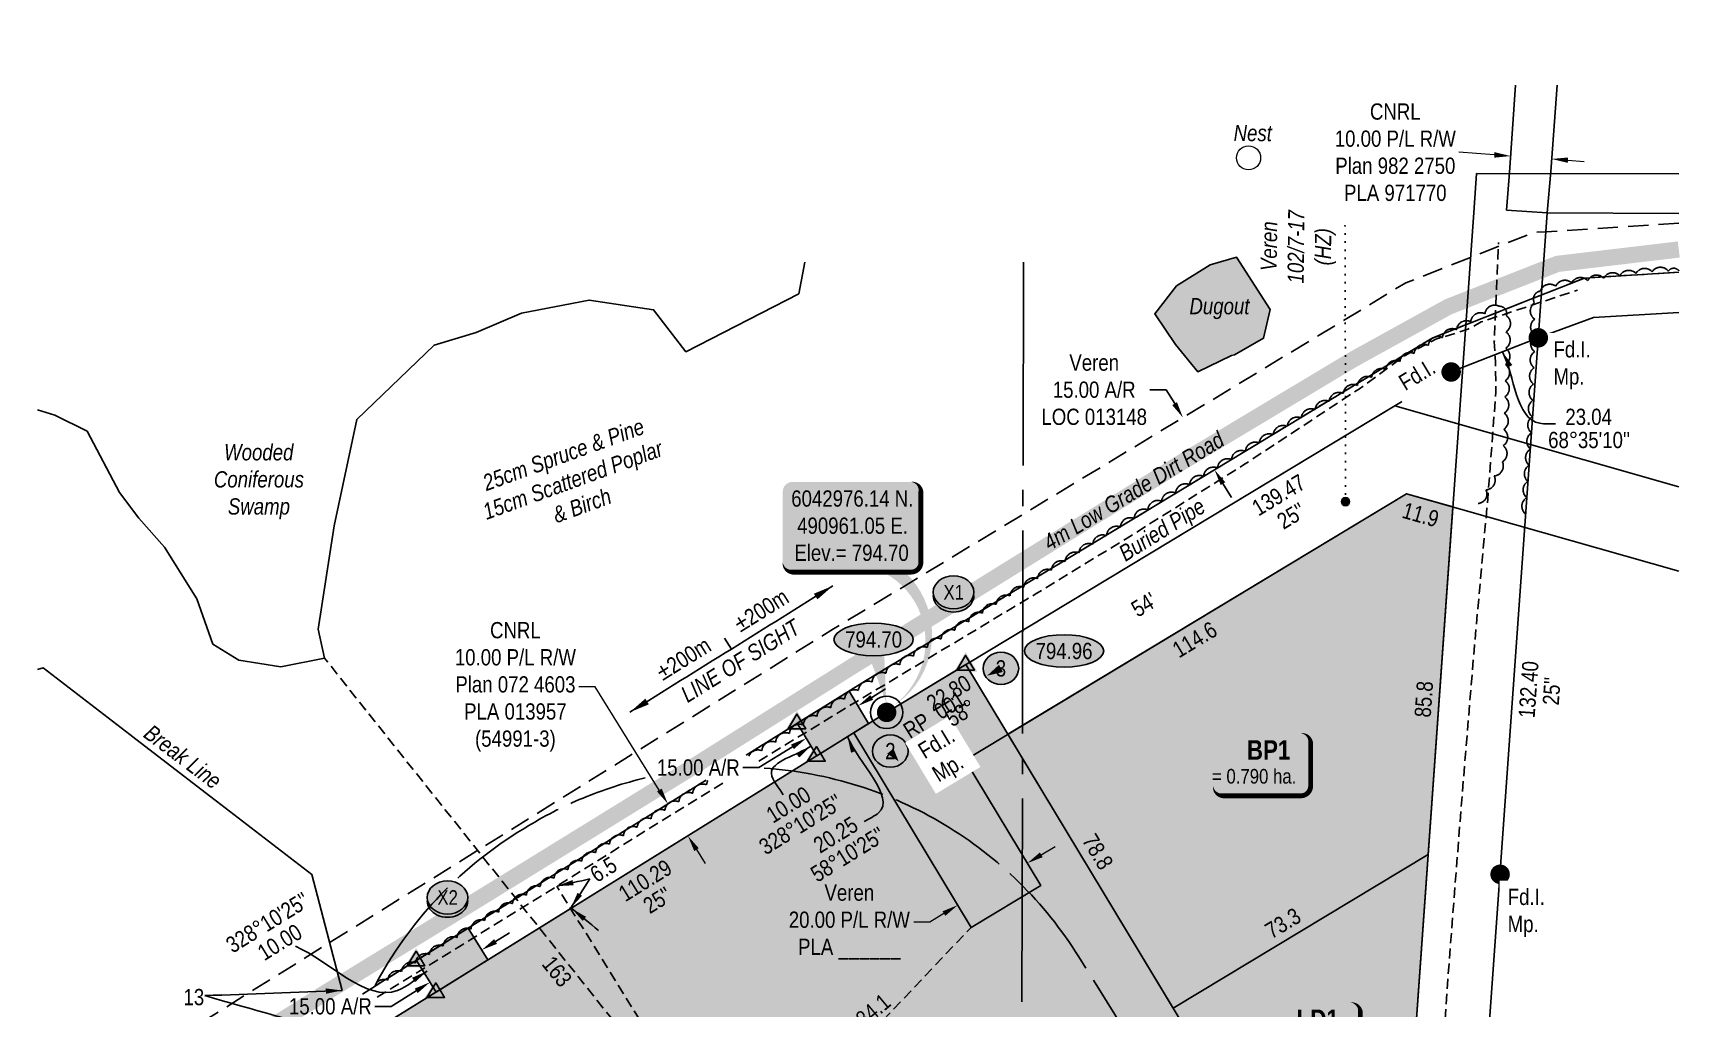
# Model space of a CAD drawing. Extents: x 488725 to 500076, y 6037625 to 6043497.
# Drawn here: x 488725 to 489742, y 6042728 to 6043328 of the extents above; entities that cross this region are included whole.
import ezdxf
from ezdxf.enums import TextEntityAlignment as Align

# ---------------------------------------------------------------- set-up
doc = ezdxf.new("R2010")
doc.units = 0
doc.header["$LTSCALE"] = 5
doc.header["$PDMODE"] = 34
doc.header["$PDSIZE"] = 0.03
for name, pattern in [('0', [1, 1, 0]), ('foc-ACCESSROAD', [3.75, 2.5, -1.25]), ('foc-BUFFER', [16.75, 15, -1.75]), ('foc-DOT', [1, 0.2, -0.8]), ('foc-QUARTERLINE', [33, 25, -3, 2, -3]), ('foc-TIELINE', [1.875, 1.25, -0.625]), ('UG_PIPE', [1.875, 1.25, -0.625])]:
    doc.linetypes.add(name, pattern=pattern)
doc.layers.get('Defpoints').update_dxf_attribs({"color": 9})
for name, color, linetype in [('35', 37, 'Continuous'), ('ABADATA-DRILL-T', 8, 'Continuous'), ('AS-DRILL', 8, 'foc-DOT'), ('AS-PIPE-UG', 44, 'UG_PIPE'), ('AS-PIPE-UG-T', 44, 'Continuous'), ('AS-ROADS', 254, 'Continuous'), ('AUX-BUFFER', 7, 'foc-BUFFER'), ('C-AR', 13, 'foc-ACCESSROAD'), ('C-RW', 13, 'Continuous'), ('DETAIL-T', 7, 'Continuous'), ('F-RW', 190, 'Continuous'), ('L-BD', 7, 'Continuous'), ('L-MON', 1, 'Continuous'), ('L-QSEC', 8, 'foc-QUARTERLINE'), ('P-CROSSINGS', 250, 'Continuous'), ('P-ELEVATION', 7, 'Continuous'), ('P-PROPOSED', 10, 'Continuous'), ('P-PROPOSED-H', 21, 'Continuous'), ('P-TEMP-BLOCKS', 250, 'Continuous'), ('P-TEMP-H', 41, 'Continuous'), ('P-TEMP_WORKSPACE', 46, 'Continuous'), ('P-TXT', 4, 'Continuous'), ('T-BUSH', 110, '0'), ('T-BUSH-T', 110, 'Continuous'), ('T-SLOPE', 48, 'Continuous'), ('T-TIE', 201, 'foc-TIELINE'), ('T-WATER', 160, 'Continuous'), ('T-WATER-H', 133, 'Continuous'), ('T-WATER-T', 170, 'Continuous'), ('WETLAND', 143, 'Continuous'), ('WETLAND-T', 146, 'Continuous')]:
    doc.layers.add(name, color=color, linetype=linetype)
for name, color, linetype, lineweight in [('AS-GENERAL', 48, 'Continuous', 18), ('C-RW-T', 13, 'Continuous', 9), ('F-RW-T', 190, 'Continuous', 9), ('T-TEXT', 48, 'Continuous', 18), ('T-TIE-T', 201, 'Continuous', 18)]:
    doc.layers.add(name, color=color, linetype=linetype, lineweight=lineweight)
doc.styles.add('80', font='ARIALN.TTF', dxfattribs={"height": 10})
doc.styles.add('80CG', font='ARIALN.TTF', dxfattribs={"height": 10})
doc.styles.add('80L', font='ARIALN.TTF', dxfattribs={"height": 10})
doc.styles.add('80LS', font='ARIALNI.TTF', dxfattribs={"height": 10})
doc.styles.add('BOLD', font='ARIALNB.TTF')
doc.styles.add('Crossing', font='ARIALN.TTF', dxfattribs={"height": 10})
doc.dimstyles.new('COMPASS', dxfattribs={"dimscale": 5, "dimtxt": 10, "dimasz": 2.5, "dimexe": 0.2, "dimexo": 0.0625, "dimgap": 0.5, "dimtad": 0, "dimtih": 1, "dimtoh": 1, "dimzin": 0, "dimdsep": 46, "dimtxsty": '80', "dimcen": 0.1, "dimse1": 1, "dimse2": 1, "dimclrd": 256, "dimclrt": 256, "dimaunit": 1, "dimadec": 4, "dimazin": 0, "dimtfac": 0.06, "dimtofl": 0, "dimtmove": 0, "dimatfit": 1, "dimfxl": 0.2, "dimtolj": 1, "dimtzin": 0, "dimlwd": -1, "dimarcsym": 0})
doc.dimstyles.new('Compass 5 000', dxfattribs={"dimscale": 5, "dimtxt": 9, "dimasz": 2, "dimexe": 0.2, "dimexo": 0.0625, "dimgap": 0.5, "dimtad": 0, "dimtih": 1, "dimtoh": 1, "dimzin": 0, "dimdsep": 46, "dimtxsty": '80CG', "dimcen": 0.1, "dimse1": 1, "dimse2": 1, "dimclrd": 256, "dimclrt": 256, "dimaunit": 1, "dimadec": 4, "dimazin": 0, "dimtfac": 0.06, "dimtofl": 0, "dimtmove": 0, "dimatfit": 1, "dimfxl": 0.2, "dimtolj": 1, "dimtzin": 0, "dimlwd": -1, "dimarcsym": 0})

# ---------------------------------------------------------------- blocks, each defined once
blk = doc.blocks.new('fdia')
at = {"color": 255, "const_width": 1}
blk.add_lwpolyline([(-0.5, 0, 1), (0.5, 0, 1)], format="xyb", close=True, dxfattribs=at)
blk = doc.blocks.new('Fdiaa')
blk.add_blockref('fdia', (0, 0))
blk = doc.blocks.new('fdib')
at = {"color": 1, "const_width": 1.6}
blk.add_lwpolyline([(-0.4, 0, 1), (0.4, 0, 1)], format="xyb", close=True, dxfattribs=at)
at = {"color": 1}
blk.add_circle((0, 0), 0.8, dxfattribs=at)
blk = doc.blocks.new('Fdibb')
blk.add_blockref('fdib', (0, 0))
blk = doc.blocks.new('fdicc')
for name in ['Fdibb', 'Fdiaa']:
    blk.add_blockref(name, (0, 0))
blk = doc.blocks.new('FDI')
blk.add_blockref('fdicc', (0, 0))
blk = doc.blocks.new('TRIA')
blk.add_hatch(color=255).paths.add_polyline_path([(-0.04, 1.52), (-1.47, -0.87), (1.39, -0.87)])
blk = doc.blocks.new('TRIAA')
blk.add_blockref('TRIA', (0, 0))
blk = doc.blocks.new('TRIB')
at = {"color": 1}
blk.add_lwpolyline([(-1.12, -0.67), (-0.04, 1.13), (1.04, -0.67)], close=True, dxfattribs=at)
blk = doc.blocks.new('TRIBB')
blk.add_blockref('TRIB', (0, 0))
blk = doc.blocks.new('TRICC')
for name in ['TRIAA', 'TRIBB']:
    blk.add_blockref(name, (0, 0))
blk = doc.blocks.new('plspike')
blk.add_blockref('TRICC', (0, 0))
blk = doc.blocks.new('*U489')
at = {"layer": 'P-ELEVATION'}
h = blk.add_hatch(color=111, dxfattribs=at)
h.dxf.hatch_style = 1
edge = h.paths.add_edge_path()
edge.add_ellipse((0, 0), major_axis=(-24.4, 0), ratio=0.410256, start_angle=0, end_angle=360)
at = {"layer": 'P-ELEVATION', "color": 7, "flags": 128}
blk.add_lwpolyline([(0, 0, 12.5, 0, 0), (7.8, -38.9, 0, 0, 0)], format="xyseb", dxfattribs=at)
at = {"layer": 'P-ELEVATION', "color": 7}
blk.add_ellipse((0, 0), major_axis=(-24.4, 0), ratio=0.410256, dxfattribs=at)
at = {"layer": 'P-ELEVATION', "style": '80'}
blk.add_attdef('ELEVATION', text='', height=10, dxfattribs=at).set_placement((0, 0), align=Align.MIDDLE_CENTER)
blk = doc.blocks.new('*U492')
at = {"true_color": 0xff8aff}
h = blk.add_hatch(color=211, dxfattribs=at)
edge = h.paths.add_edge_path()
edge.add_line((-24, -20), (24, -20))
edge.add_arc((24, -14), 6, 270, 360)
edge.add_line((30, -14), (30, 12.5))
edge.add_arc((24, 12.5), 6, 0, 90)
edge.add_line((24, 18.5), (-24, 18.5))
edge.add_arc((-24, 12.5), 6, 90, 180)
edge.add_line((-30, 12.5), (-30, -14))
edge.add_arc((-24, -14), 6, 180, 270)
at = {"color": 250, "flags": 128}
blk.add_lwpolyline([(-24, -20, 3, 3, 0), (24, -20, 3, 3, 0.414214), (30, -14, 3, 3, 0), (30, 12.5, 3, 0, 0.414214), (24, 18.5, 0, 0, 0), (-24, 18.5, 0, 0, 0.414214), (-30, 12.5, 0, 0, 0), (-30, -14, 0, 3, 0.414214)], format="xyseb", close=True, dxfattribs=at)
at = {"flags": 128}
blk.add_lwpolyline([(-27.6, -12.7, 0, 7.5, 0), (0, 0, 0, 0, 0)], format="xyseb", dxfattribs=at)
at = {"color": 250}
for tag, p, height, style in [('TEMP_AREA_W1_001', (-9.2, 2.2), 12, 'BOLD'), ('ENTER_TEXT_001', (-30.7, -12.5), 9, '80')]:
    blk.add_attdef(tag, p, '', height=height, dxfattribs=dict(at, style=style))
blk = doc.blocks.new('*D493')
at = {"layer": 'C-AR', "transparency": 16777216}
for p, q in [((489421.5, 6043108.9), (489411.5, 6043108.9)), ((489426.7, 6043100.4), (489421.5, 6043108.9)), ((489456.4, 6043051.2), (489461.6, 6043042.6))]:
    blk.add_line(p, q, dxfattribs=at)
for points in [[(489428.1, 6043101.3), (489425.2, 6043099.5), (489431.8, 6043091.8)], [(489457.8, 6043052.1), (489455, 6043050.3), (489451.2, 6043059.7)]]:
    blk.add_solid(points, dxfattribs=at)
at = {"layer": 'Defpoints', "color": 0, "transparency": 16777216}
for p in [(489431.8, 6043091.8), (489301.6, 6043013.1), (489321.1, 6042981)]:
    blk.add_point(p, dxfattribs=at)
at = {"layer": 'C-AR', "transparency": 16777216, "insert": (489377.2, 6043108.9), "char_height": 10, "attachment_point": 5, "style": '80CG'}
blk.add_mtext('\\A1;Veren\\P15.00 A/R\\PLOC 013148', dxfattribs=at)
blk = doc.blocks.new('*D494')
at = {"layer": 'Defpoints', "color": 0, "transparency": 16777216}
for p in [(489137.9, 6042868.5), (489115, 6042854.2), (489150.2, 6042848.8)]:
    blk.add_point(p, dxfattribs=at)
at = {"layer": 'F-RW-T', "transparency": 16777216}
for p, q in [((489070.2, 6042926.2), (489060.2, 6042926.2)), ((489109.7, 6042862.7), (489070.2, 6042926.2)), ((489132.6, 6042826.1), (489137.9, 6042817.6))]:
    blk.add_line(p, q, dxfattribs=at)
for points in [[(489111.2, 6042863.6), (489108.3, 6042861.8), (489115, 6042854.2)], [(489134, 6042826.9), (489131.2, 6042825.2), (489127.3, 6042834.5)]]:
    blk.add_solid(points, dxfattribs=at)
at = {"layer": 'F-RW-T', "transparency": 16777216, "insert": (489021.2, 6042926.2), "char_height": 10, "attachment_point": 5, "style": '80CG'}
blk.add_mtext('\\A1;CNRL\\P10.00 P/L R/W\\PPlan 072 4603\\PPLA 013957\\P(54991-3)', dxfattribs=at)
blk = doc.blocks.new('*D495')
at = {"layer": 'C-RW-T', "transparency": 16777216}
for p, q in [((489344.6, 6042822.8), (489353.2, 6042828)), ((489284.7, 6042786.7), (489276.2, 6042781.5)), ((489276.2, 6042781.5), (489266.2, 6042781.5))]:
    blk.add_line(p, q, dxfattribs=at)
for points in [[(489343.8, 6042824.3), (489345.5, 6042821.4), (489336.1, 6042817.7)], [(489283.9, 6042788.1), (489285.6, 6042785.3), (489293.3, 6042791.9)]]:
    blk.add_solid(points, dxfattribs=at)
at = {"layer": 'Defpoints', "color": 0, "transparency": 16777216}
for p in [(489319.8, 6042844.7), (489277, 6042818.9), (489293.3, 6042791.9)]:
    blk.add_point(p, dxfattribs=at)
at = {"layer": 'C-RW-T', "transparency": 16777216, "insert": (489226.6, 6042781.5), "char_height": 10, "attachment_point": 5, "style": '80CG'}
blk.add_mtext('\\A1;Veren\\P20.00 P/L R/W\\PPLA ______', dxfattribs=at)
blk = doc.blocks.new('*D497')
at = {"layer": 'Defpoints', "color": 0, "transparency": 16777216}
for p in [(489634.7, 6043272), (489660, 6043270.2), (489633.3, 6043252.7)]:
    blk.add_point(p, dxfattribs=at)
at = {"layer": 'F-RW-T', "transparency": 16777216}
for p, q in [((489623.3, 6043253.4), (489601.5, 6043255)), ((489668.6, 6043250.2), (489678.6, 6043249.4))]:
    blk.add_line(p, q, dxfattribs=at)
for points in [[(489623.4, 6043255.1), (489623.2, 6043251.7), (489633.3, 6043252.7)], [(489668.7, 6043251.8), (489668.5, 6043248.5), (489658.6, 6043250.9)]]:
    blk.add_solid(points, dxfattribs=at)
at = {"layer": 'F-RW-T', "transparency": 16777216, "insert": (489562.4, 6043255), "char_height": 10, "attachment_point": 5, "style": '80CG'}
blk.add_mtext('\\A1;CNRL\\P10.00 P/L R/W\\PPlan 982 2750\\PPLA 971770', dxfattribs=at)
blk = doc.blocks.new('*U498')
at = {"layer": 'P-ELEVATION'}
h = blk.add_hatch(color=111, dxfattribs=at)
h.dxf.hatch_style = 1
edge = h.paths.add_edge_path()
edge.add_ellipse((0, 0), major_axis=(-10.9, 0), ratio=0.913794, start_angle=0, end_angle=360)
at = {"layer": 'P-ELEVATION', "color": 7, "flags": 128}
blk.add_lwpolyline([(0, 0, 5, 0, 0), (5.1, -6.3, 0, 0, 0)], format="xyseb", dxfattribs=at)
at = {"layer": 'P-ELEVATION', "color": 7}
blk.add_ellipse((0, 0), major_axis=(-10.9, 0), ratio=0.913794, dxfattribs=at)
at = {"layer": 'P-ELEVATION', "style": '80'}
blk.add_attdef('BEND', text='', height=10, dxfattribs=at).set_placement((0, 0), align=Align.MIDDLE_CENTER)
blk = doc.blocks.new('Induction_Bend_No')
at = {"layer": 'P-ELEVATION'}
h = blk.add_hatch(color=111, dxfattribs=at)
h.dxf.hatch_style = 1
edge = h.paths.add_edge_path()
edge.add_ellipse((0, 0), major_axis=(-10.9, 0), ratio=0.913794, start_angle=0, end_angle=360)
at = {"layer": 'P-ELEVATION', "color": 7, "flags": 128}
blk.add_lwpolyline([(0, 0, 5, 0, 0), (-8.5, -4.5, 0, 0, 0)], format="xyseb", dxfattribs=at)
at = {"layer": 'P-ELEVATION', "color": 7}
blk.add_ellipse((0, 0), major_axis=(-10.9, 0), ratio=0.913794, dxfattribs=at)
at = {"layer": 'P-ELEVATION', "style": '80'}
blk.add_attdef('BEND', text='', height=10, dxfattribs=at).set_placement((0, 0), align=Align.MIDDLE_CENTER)
blk = doc.blocks.new('*D499')
at = {"layer": 'Defpoints', "color": 0, "transparency": 16777216}
for p in [(488999.1, 6042766.5), (489000.5, 6042764.3), (488967.3, 6042746.7)]:
    blk.add_point(p, dxfattribs=at)
at = {"layer": 'P-TXT', "transparency": 16777216}
for p, q in [((489009, 6042769.6), (489017.5, 6042774.8)), ((488960.2, 6042739.2), (488944.7, 6042729.6)), ((488944.7, 6042729.6), (488934.7, 6042729.6))]:
    blk.add_line(p, q, dxfattribs=at)
for points in [[(489008.1, 6042771), (489009.9, 6042768.1), (489000.5, 6042764.3)], [(488959.3, 6042740.6), (488961.1, 6042737.8), (488968.7, 6042744.5)]]:
    blk.add_solid(points, dxfattribs=at)
at = {"layer": 'P-TXT', "transparency": 16777216, "insert": (488907.4, 6042729.6), "char_height": 10, "attachment_point": 5, "style": '80CG'}
blk.add_mtext('\\A1;15.00 A/R', dxfattribs=at)
blk = doc.blocks.new('*D500')
at = {"layer": 'Defpoints', "color": 0, "transparency": 16777216}
for p in [(489231.9, 6042914.4), (489233.2, 6042912.4), (489201.4, 6042892.5)]:
    blk.add_point(p, dxfattribs=at)
at = {"layer": 'P-TXT', "transparency": 16777216}
for p, q in [((489240.4, 6042919.7), (489248.9, 6042925)), ((489191.6, 6042889.3), (489171, 6042876.5)), ((489171, 6042876.5), (489161, 6042876.5))]:
    blk.add_line(p, q, dxfattribs=at)
for points in [[(489239.5, 6042921.1), (489241.3, 6042918.3), (489231.9, 6042914.4)], [(489190.7, 6042890.7), (489192.5, 6042887.9), (489200.1, 6042894.6)]]:
    blk.add_solid(points, dxfattribs=at)
at = {"layer": 'P-TXT', "transparency": 16777216, "insert": (489133.7, 6042876.5), "char_height": 10, "attachment_point": 5, "style": '80CG'}
blk.add_mtext('\\A1;15.00 A/R', dxfattribs=at)
blk = doc.blocks.new('*U513')
h = blk.add_hatch(color=254)
edge = h.paths.add_edge_path()
edge.add_line((-36.5, -28.5), (36.5, -28.5))
edge.add_arc((36.5, -22.5), 6, 270, 360)
edge.add_line((42.5, -22.5), (42.5, 21))
edge.add_arc((36.5, 21), 6, 0, 90)
edge.add_line((36.5, 27), (-36.5, 27))
edge.add_arc((-36.5, 21), 6, 90, 180)
edge.add_line((-42.5, 21), (-42.5, -22.5))
edge.add_arc((-36.5, -22.5), 6, 180, 270)
at = {"color": 1, "flags": 128}
blk.add_lwpolyline([(-36.5, -28.5, 3, 3, 0), (36.5, -28.5, 3, 3, 0.414214), (42.5, -22.5, 3, 3, 0), (42.5, 21, 3, 0, 0.414214), (36.5, 27, 0, 0, 0), (-36.5, 27, 0, 0, 0.414214), (-42.5, 21, 0, 0, 0), (-42.5, -22.5, 0, 3, 0.414214)], format="xyseb", close=True, dxfattribs=at)
blk.add_lwpolyline([(32.3, -24.3, 0, 10, 0), (0, 0, 5, 5, 0)], format="xyseb", dxfattribs=at)
at = {"color": 1, "style": '80'}
blk.add_attdef('ENTER_TEXT_001', (-36, -5), '', height=10, dxfattribs=at)
blk = doc.blocks.new('xing2')
h = blk.add_hatch(color=50)
h.dxf.hatch_style = 1
edge = h.paths.add_edge_path()
edge.add_ellipse((0, 0), major_axis=(-12.5, 0), ratio=0.816297, start_angle=0, end_angle=360)
h = blk.add_hatch(color=250)
h.dxf.hatch_style = 1
edge = h.paths.add_edge_path()
edge.add_ellipse((0, -2), major_axis=(-12.5, 0), ratio=0.816297, start_angle=0, end_angle=180)
edge.add_line((12.5, -2), (12.5, 0))
edge.add_ellipse((0, 0), major_axis=(-12.5, 0), ratio=0.816297, start_angle=0, end_angle=180, ccw=False)
edge.add_line((-12.5, 0), (-12.5, -2))
at = {"color": 250}
blk.add_ellipse((0, 0), major_axis=(-12.5, 0), ratio=0.816297, dxfattribs=at)
blk.add_ellipse((0, -2), major_axis=(-12.5, 0), ratio=0.816297, start_param=0, end_param=3.141593, dxfattribs=at)
at = {"color": 250, "style": 'Crossing'}
blk.add_attdef('CROSSING', text='', height=9, dxfattribs=at).set_placement((0.1, 0), align=Align.MIDDLE_CENTER)
at = {"color": 250, "style": 'Crossing', "flags": 1}
for tag, p in [('OWNER', (0.1, -12.5)), ('DESCRIPTION', (0.1, -25.8)), ('LOCATION', (0.1, -39.3)), ('DWG_REF', (0.1, -52.8))]:
    blk.add_attdef(tag, text='', height=9, dxfattribs=at).set_placement(p, align=Align.MIDDLE_CENTER)
blk = doc.blocks.new('BH-Existing')
at = {"layer": 'ABADATA-DRILL-T'}
h = blk.add_hatch(color=256, dxfattribs=at)
h.dxf.hatch_style = 1
edge = h.paths.add_edge_path()
edge.add_arc((0, 0), 0.5, 0, 360)
blk.add_circle((0, 0), 0.5, dxfattribs=at)
blk = doc.blocks.new('*U544')
at = {"layer": 'P-ELEVATION'}
h = blk.add_hatch(color=111, dxfattribs=at)
h.dxf.hatch_style = 1
edge = h.paths.add_edge_path()
edge.add_ellipse((0, 0), major_axis=(-24.4, 0), ratio=0.410256, start_angle=0, end_angle=360)
at = {"layer": 'P-ELEVATION', "color": 7, "flags": 128}
blk.add_lwpolyline([(0, 0, 12.5, 0, 0), (11.3, -4.2, 0, 0, 0)], format="xyseb", dxfattribs=at)
at = {"layer": 'P-ELEVATION', "color": 7}
blk.add_ellipse((0, 0), major_axis=(-24.4, 0), ratio=0.410256, dxfattribs=at)
at = {"layer": 'P-ELEVATION', "style": '80'}
blk.add_attdef('ELEVATION', text='', height=10, dxfattribs=at).set_placement((0, 0), align=Align.MIDDLE_CENTER)

msp = doc.modelspace()

# ---------------------------------------------------------------- hatches: boundary and pattern name
at = {"layer": 'P-PROPOSED-H'}
h = msp.add_hatch(color=256, dxfattribs=at)
h.dxf.hatch_style = 1
h.paths.add_polyline_path([(488920.358, 6042706.151), (489249.544, 6042910.461), (489298.336, 6042939.887), (489560.046, 6042505.936), (489558.302, 6042481.445), (489198.443, 6042258.098)])
h = msp.add_hatch(color=256, dxfattribs=at)
h.dxf.hatch_style = 1
h.paths.add_polyline_path([(489238.421, 6042903.558), (489206.555, 6042883.78), (489194.581, 6042903.779), (489226.42, 6042923.603), (489238.421, 6042903.558)])
h = msp.add_hatch(color=256, dxfattribs=at)
h.dxf.hatch_style = 1
h.paths.add_polyline_path([(488972.412, 6042738.459), (489004.274, 6042758.234), (488992.137, 6042777.728), (488960.277, 6042757.89)])
at = {"layer": 'P-TEMP-H'}
h = msp.add_hatch(color=256, dxfattribs=at)
h.dxf.hatch_style = 1
h.paths.add_polyline_path([(489582.631, 6042823.032), (489597.86, 6043036.848), (489569.337, 6043044.965), (489324.145, 6042897.093), (489425.838, 6042728.472)])
h = msp.add_hatch(color=256, dxfattribs=at)
h.dxf.hatch_style = 1
h.paths.add_polyline_path([(489425.838, 6042728.472), (489560.046, 6042505.936), (489582.631, 6042823.032)])
at = {"layer": 'T-WATER-H'}
h = msp.add_hatch(color=256, dxfattribs=at)
h.dxf.hatch_style = 1
h.paths.add_polyline_path([(489485.399, 6043158.236), (489481.367, 6043140.619), (489463.49, 6043130.504), (489461.732, 6043129.929), (489440.911, 6043120.059), (489427.254, 6043136.742), (489414.407, 6043155.592), (489427.741, 6043172.764), (489448.447, 6043185.798), (489464.758, 6043190.395)])

# ---------------------------------------------------------------- linework, layer by layer
msp.add_line((489154.036, 6042949.447), (489149.871, 6042956.136))
at = {"layer": 'AS-DRILL', "flags": 128}
msp.add_lwpolyline([(489531.457, 6043210.267), (489531.619, 6043166.007), (489531.733, 6043093.557), (489531.724, 6043075.081), (489531.758, 6043040.081)], dxfattribs=at)
at = {"layer": 'AS-GENERAL'}
msp.add_circle((489472.15, 6043251.592), 7.406, dxfattribs=at)
at = {"layer": 'AS-PIPE-UG', "flags": 128}
for points in [[(489557.077, 6042188.532), (489557.661, 6042195.181), (489566.784, 6042330.811), (489570.756, 6042404.706), (489578.214, 6042514.584), (489587.626, 6042639.506), (489594.429, 6042743.071), (489603.486, 6042859.564), (489611.089, 6042951.526), (489619.241, 6043041.569), (489624.229, 6043107.366), (489624.026, 6043125.011), (489623.299, 6043138.594), (489625.859, 6043199.561)], [(489170.876, 6042880.484), (489215.899, 6042907.964), (489282.879, 6042948.301), (489340.959, 6042983.206), (489397.476, 6043017.729), (489469.034, 6043062.649), (489540.304, 6043109.576), (489568.526, 6043130.084), (489587.289, 6043140.001), (489607.081, 6043146.149), (489615.154, 6043150.639), (489674.371, 6043170.211)], [(488936.179, 6042735.367), (489029.791, 6042792.999), (489093.161, 6042832.584), (489150.627, 6042868.123)]]:
    msp.add_lwpolyline(points, dxfattribs=at)
at = {"layer": 'AS-ROADS', "const_width": 9.995, "flags": 128}
msp.add_lwpolyline([(489736.765, 6043195.202), (489662.181, 6043186.381), (489595.021, 6043159.959), (489536.354, 6043127.544), (489432.929, 6043065.486), (489330.849, 6043002.311), (489228.164, 6042938.599), (489126.824, 6042874.754), (488997.966, 6042795.274), (488902.439, 6042736.791), (488787.554, 6042664.764), (488729.544, 6042636.206)], dxfattribs=at)
at = {"layer": 'AUX-BUFFER', "color": 251, "linetype": 'foc-BUFFER', "flags": 128}
for points in [[(489174.218, 6042876.17, -0.24135238), (489367.746, 6042760.094), (489389.88, 6042724.543, -0.41421356), (489310.632, 6042383.801), (489306.39, 6042381.159, -0.41421356), (488965.648, 6042460.408), (488943.513, 6042495.958, -0.24121392), (488924.7, 6042720.724)], [(488934.894, 6042742.465, -0.13250012), (489022.761, 6042836.7), (489027.004, 6042839.342, -0.08163308), (489101.097, 6042870.143, -0.08163308)]]:
    msp.add_lwpolyline(points, format="xyb", dxfattribs=at)
at = {"layer": 'C-AR', "flags": 128}
for points in [[(489736.765, 6043211.352), (489654.887, 6043206.135), (489647.751, 6043205.68), (489568.863, 6043174.709), (489216.869, 6042961.813), (488727.289, 6042656.979)], [(489163.071, 6042884.141), (489236.484, 6042929.852), (489585.542, 6043140.972), (489641.109, 6043162.799), (489678.838, 6043177.62), (489736.765, 6043181.221)], [(488927.137, 6042737.238), (489138.543, 6042868.869)]]:
    msp.add_lwpolyline(points, dxfattribs=at)
at = {"layer": 'C-RW', "flags": 128}
msp.add_lwpolyline([(489736.765, 6042997.316), (489569.337, 6043044.965), (489297.761, 6042881.181), (489344.336, 6042804.017), (489301.521, 6042778.192), (489229.315, 6042897.899), (489249.544, 6042910.461), (489562.125, 6043098.975), (489736.765, 6043049.289)], dxfattribs=at)
at = {"layer": 'F-RW'}
for points in [[(489661.884, 6043296.22), (489658.109, 6043243.272), (489655.829, 6043217.664), (489630.893, 6043219.459), (489632.565, 6043242.677), (489636.418, 6043296.22)], [(489736.765, 6043217.343), (489655.829, 6043217.664), (489626.591, 6042809.86), (489582.431, 6042188.532)]]:
    msp.add_lwpolyline(points, dxfattribs=at)
at = {"layer": 'F-RW', "flags": 128}
for points in [[(489736.765, 6043241.727), (489612.4, 6043241.945), (489610.966, 6043220.859), (489581.993, 6042814.074), (489537.439, 6042188.532)], [(489163.071, 6042884.141), (489236.484, 6042929.852), (489585.542, 6043140.972), (489641.109, 6043162.799), (489678.838, 6043177.62), (489736.765, 6043181.221)], [(489736.765, 6043156.504), (489684.342, 6043153.309), (489650.359, 6043140.881), (489596.754, 6043119.859), (489249.544, 6042910.461), (488746.726, 6042598.386), (488727.289, 6042590.629)], [(488936.479, 6042743.055), (489138.039, 6042868.555)]]:
    msp.add_lwpolyline(points, dxfattribs=at)
at = {"layer": 'L-QSEC'}
msp.add_line((489333.652, 6043187.409), (489331.749, 6042188.532), dxfattribs=at)
at = {"layer": 'P-PROPOSED', "flags": 128}
msp.add_lwpolyline([(489206.555, 6042883.78), (489194.581, 6042903.779), (489226.42, 6042923.603), (489238.421, 6042903.558)], close=True, dxfattribs=at)
msp.add_lwpolyline([(488972.412, 6042738.459), (489004.274, 6042758.234), (488992.137, 6042777.728), (488960.277, 6042757.89), (488972.412, 6042738.459)], dxfattribs=at)
at = {"layer": 'P-TEMP_WORKSPACE', "flags": 128}
for points in [[(489582.631, 6042823.032), (489597.86, 6043036.848), (489569.337, 6043044.965), (489324.145, 6042897.093), (489425.838, 6042728.472)], [(489425.838, 6042728.472), (489560.046, 6042505.936), (489582.631, 6042823.032), (489425.838, 6042728.472)]]:
    msp.add_lwpolyline(points, close=True, dxfattribs=at)
at = {"layer": 'T-BUSH', "flags": 128}
for points in [[(489642.494, 6043032.616, -0.52056705), (489643.25, 6043042.582, -0.52056705), (489644.006, 6043052.549, -0.52056705), (489644.762, 6043062.515, -0.52056705), (489645.518, 6043072.481, -0.52056705), (489646.274, 6043082.447, -0.52056705), (489646.692, 6043092.432, -0.52056705), (489647.058, 6043102.421, -0.52056705), (489647.425, 6043112.409, -0.52056705), (489647.791, 6043122.397, -0.52056705), (489648.158, 6043132.385, -0.52056705), (489648.322, 6043142.375, -0.52056705), (489648.13, 6043152.368, -0.52056705), (489647.937, 6043162.361, -0.52056705), (489651.571, 6043169.6, -0.52056705), (489661.107, 6043172.592, -0.52056705), (489670.864, 6043174.623, -0.52056705), (489680.752, 6043176.085, -0.52056705), (489690.639, 6043177.548, -0.52056705), (489700.526, 6043179.01, -0.52056705), (489710.413, 6043180.473, -0.52056705), (489720.342, 6043181.49, -0.52056705), (489730.329, 6043181.865, -0.52056705), (489736.878, 6043182.111, -0.52056705)], [(489164.787, 6042883.585, -0.41792625), (489172.818, 6042886.884, -0.52056705), (489181.297, 6042892.176, -0.52056705), (489189.775, 6042897.468, -0.52056705), (489198.254, 6042902.759, -0.52056705), (489206.733, 6042908.051, -0.52056705), (489215.212, 6042913.343, -0.52056705), (489223.691, 6042918.635, -0.52056705), (489232.17, 6042923.927, -0.52056705), (489240.649, 6042929.218, -0.52056705), (489249.128, 6042934.51, -0.52056705), (489257.607, 6042939.802, -0.52056705), (489266.086, 6042945.094, -0.52056705), (489274.565, 6042950.386, -0.52056705), (489283.044, 6042955.678, -0.52056705), (489291.523, 6042960.969, -0.52056705), (489300.002, 6042966.261, -0.52056705), (489308.481, 6042971.553, -0.52056705), (489316.96, 6042976.845, -0.52056705), (489325.439, 6042982.137, -0.52056705), (489333.918, 6042987.429, -0.52056705), (489342.397, 6042992.72, -0.52056705), (489350.876, 6042998.012, -0.52056705), (489359.355, 6043003.304, -0.52056705), (489367.834, 6043008.596, -0.52056705), (489376.313, 6043013.888, -0.52056705), (489384.792, 6043019.18, -0.52056705), (489393.271, 6043024.471, -0.52056705), (489401.75, 6043029.763, -0.52056705), (489410.229, 6043035.055, -0.52056705), (489418.715, 6043040.335, -0.52056705), (489427.296, 6043045.459, -0.52056705), (489435.878, 6043050.583, -0.52056705), (489444.459, 6043055.706, -0.52056705), (489453.041, 6043060.83, -0.52056705), (489461.623, 6043065.954, -0.52056705), (489470.204, 6043071.077, -0.52056705), (489478.786, 6043076.201, -0.52056705), (489487.368, 6043081.325, -0.52056705), (489495.949, 6043086.448, -0.52056705), (489504.531, 6043091.572, -0.52056705), (489513.113, 6043096.696, -0.52056705), (489521.694, 6043101.819, -0.52056705), (489530.401, 6043106.726, -0.52056705), (489539.113, 6043111.625, -0.52056705), (489547.825, 6043116.524, -0.52056705), (489556.537, 6043121.422, -0.52056705), (489565.249, 6043126.321, -0.52056705), (489573.961, 6043131.22, -0.52056705), (489582.673, 6043136.119, -0.52056705), (489591.385, 6043141.017, -0.52056705), (489600.097, 6043145.916, -0.52056705), (489608.809, 6043150.815, -0.52056705), (489617.521, 6043155.713, -0.52056705), (489626.304, 6043160.291, -0.52056705), (489630.723, 6043154.474, -0.52056705), (489630.546, 6043144.48, -0.52056705), (489630.368, 6043134.487, -0.52056705), (489630.19, 6043124.494, -0.52056705), (489630.012, 6043114.501, -0.52056705), (489629.739, 6043104.51, -0.52056705), (489629.416, 6043094.52, -0.52056705), (489629.093, 6043084.531, -0.52056705), (489628.771, 6043074.541, -0.52056705), (489628.272, 6043064.602, -0.52056705), (489623.252, 6043055.959, -0.52056705), (489618.233, 6043047.316, -0.52056705), (489613.407, 6043039.006)], [(488935.654, 6042743.933, -0.33614682), (488942.789, 6042745.779, -0.52056705), (488951.24, 6042751.116, -0.52056705), (488959.765, 6042756.333, -0.52056705), (488968.29, 6042761.551, -0.52056705), (488976.815, 6042766.768, -0.52056705), (488985.34, 6042771.986, -0.52056705), (488993.864, 6042777.203, -0.52056705), (489002.389, 6042782.421, -0.52056705), (489010.914, 6042787.638, -0.52056705), (489019.439, 6042792.855, -0.52056705), (489027.964, 6042798.073, -0.52056705), (489036.489, 6042803.29, -0.52056705), (489045.014, 6042808.508, -0.52056705), (489053.539, 6042813.725, -0.52056705), (489062.064, 6042818.943, -0.52056705), (489070.589, 6042824.16, -0.52056705), (489079.114, 6042829.377, -0.52056705), (489087.639, 6042834.595, -0.52056705), (489096.164, 6042839.812, -0.52056705), (489104.689, 6042845.03, -0.52056705), (489113.214, 6042850.247, -0.52056705), (489121.739, 6042855.465, -0.52056705), (489130.264, 6042860.682, -0.52056705), (489138.789, 6042865.899, -0.11130662), (489139.539, 6042868.475, -0.11130662)]]:
    msp.add_lwpolyline(points, format="xyb", dxfattribs=at)
at = {"layer": 'T-TIE'}
for q in [(488903.832, 6042943.795), (489046.661, 6042803.537), (489301.521, 6042778.192)]:
    msp.add_line((489156.95, 6042625.905), q, dxfattribs=at)
at = {"layer": 'T-WATER', "flags": 128}
msp.add_lwpolyline([(489485.399, 6043158.236), (489481.367, 6043140.619), (489463.49, 6043130.504), (489461.732, 6043129.929), (489440.911, 6043120.059), (489427.254, 6043136.742), (489414.407, 6043155.592), (489427.741, 6043172.764), (489448.447, 6043185.798), (489464.758, 6043190.395)], close=True, dxfattribs=at)
at = {"layer": 'WETLAND'}
msp.add_lwpolyline([(489199.227, 6043187.409), (489195.536, 6043168.03), (489126.083, 6043132.311), (489106.239, 6043158.108), (489066.551, 6043164.061), (489024.879, 6043156.124), (488997.098, 6043144.217), (488971.301, 6043136.28), (488923.676, 6043090.639), (488909.785, 6043025.155), (488899.864, 6042961.654), (488903.832, 6042943.795), (488876.858, 6042938.584), (488851.061, 6042942.553), (488835.186, 6042952.474), (488825.264, 6042980.256), (488805.421, 6043012.006), (488789.546, 6043029.865), (488777.639, 6043045.74), (488757.796, 6043083.443), (488737.952, 6043093.365), (488727.289, 6043096.646)], dxfattribs=at)

# ---------------------------------------------------------------- block references
at = {"layer": 'ABADATA-DRILL-T', "xscale": 4.9974073, "yscale": 4.9974073, "zscale": 4.9974073}
msp.add_blockref('BH-Existing', (489531.758, 6043040.081), dxfattribs=at)
at = {"layer": 'DETAIL-T'}
ref = msp.add_blockref('*U513', (489228.138, 6043025.267), dxfattribs=dict(at, xscale=0.99948146, yscale=0.99948146, zscale=0.99948146))
ref.add_attrib('ENTER_TEXT_001', '6042976.14 N.', (489190.862, 6043037.033), dxfattribs={"layer": '0', "color": 1, "height": 9.99481, "style": '80'})
ref.add_attrib('ENTER_TEXT_002', '490961.05 E.', (489194.499, 6043020.334), dxfattribs={"layer": '0', "color": 1, "height": 9.99481, "style": '80'})
ref.add_attrib('ENTER_TEXT_003', 'Elev.= 794.70', (489192.791, 6043003.635), dxfattribs={"layer": '0', "color": 1, "height": 9.99481, "style": '80'})
at = {"layer": 'L-BD', "xscale": 0.99948146, "yscale": 0.99948146, "zscale": 0.99948146}
for name, p, values in [('*U489', (489241.518, 6042955.322), {'ELEVATION': '794.70'}), ('*U544', (489358.654, 6042948.249), {'ELEVATION': '794.96'})]:
    msp.add_blockref(name, p, dxfattribs=at).add_auto_attribs(values)
at = {"layer": 'L-MON', "xscale": 4.9974073, "yscale": 4.9974073, "zscale": 4.9974073}
for name, p in [('plspike', (489298.336, 6042939.887)), ('FDI', (489249.544, 6042910.461)), ('plspike', (489194.581, 6042903.779)), ('plspike', (489206.555, 6042883.78)), ('FDI', (489626.856, 6042810.879)), ('plspike', (488960.277, 6042757.89)), ('plspike', (488972.412, 6042738.459))]:
    msp.add_blockref(name, p, dxfattribs=at)
at = {"layer": 'L-MON', "xscale": 1.000016268744488, "yscale": 1.000016268744488, "zscale": 1.000016268744488}
for name, p, values in [('Induction_Bend_No', (489319.845, 6042937.537), {'BEND': '3'}), ('*U498', (489251.804, 6042886.647), {'BEND': '2'})]:
    msp.add_blockref(name, p, dxfattribs=at).add_auto_attribs(values)
at = {"layer": 'P-CROSSINGS', "xscale": 0.99948146, "yscale": 0.99948146, "zscale": 0.99948146}
for p, values in [((489290.696, 6042984.35), {'CROSSING': 'X1'}), ((488979.435, 6042796.603), {'CROSSING': 'X2'})]:
    msp.add_blockref('xing2', p, dxfattribs=at).add_auto_attribs(values)
at = {"layer": 'P-TEMP-BLOCKS', "xscale": 0.99948146, "yscale": 0.99948146, "zscale": 0.99948146}
for p, values in [((489480.334, 6042879.163), {'TEMP_AREA_W1_001': 'BP1', 'ENTER_TEXT_001': '= 0.790 ha.'}), ((489510.924, 6042713.51), {'TEMP_AREA_W1_001': 'LD1', 'ENTER_TEXT_001': '= 0.381 ha.'})]:
    msp.add_blockref('*U492', p, dxfattribs=at).add_auto_attribs(values)

# ---------------------------------------------------------------- texts
at = {"rotation": 31.9083, "style": '80'}
for s, insert, char_height, width, attachment_point in [('%%P200m', (489156.976, 6042963.634), 9.9948, 42.08938, 4), ('\\pi6.3726;{\\fArial Narrow|b0|i1|c0|p34;LINE OF SIGH\\T1.55;T}', (489116.402, 6042921.22), 9.99481, 99.29641, 1), ('%%P200m', (489140.007, 6042953.069), 9.9948, 42.08938, 6)]:
    msp.add_mtext(s, dxfattribs=dict(at, insert=insert, char_height=char_height, width=width, attachment_point=attachment_point))
at = {"layer": '35', "color": 3, "style": '80'}
msp.add_attdef('RP_001', (489263.889, 6042893.915), 'RP', height=9.9948, rotation=31.884332, dxfattribs=at)
at = {"layer": 'ABADATA-DRILL-T', "insert": (489479.395, 6043173.6), "char_height": 9.98952, "attachment_point": 1, "rotation": 89.407833, "style": '80L'}
msp.add_mtext_dynamic_manual_height_columns('\\pi8.4602;{\\fArial Narrow|b0|i1|c0|p34;Veren\\P\\pi0.91017;102/7-17\\P\\pi12.259;(HZ)}', width=45.75786, gutter_width=50.026, heights=[0], dxfattribs=at)
at = {"layer": 'AS-PIPE-UG-T', "insert": (489390.898, 6043011.273), "char_height": 9.98961, "attachment_point": 1, "rotation": 32.11842, "style": '80L'}
msp.add_mtext_dynamic_manual_height_columns('\\pi0.29867;{\\fArial Narrow|b0|i1|c0|p34;Buried Pipe}', width=58.97456, gutter_width=49.974, heights=[0], dxfattribs=at)
at = {"layer": 'L-BD', "style": '80L'}
for s, p in [('23.04', (489681.314, 6043092.289)), ("68°35'10''", (489681.606, 6043078.049))]:
    msp.add_text(s, height=9.9948, dxfattribs=at).set_placement(p, align=Align.MIDDLE)
for s, height, rotation, p in [('139.47', 9.9948, 31.0936, (489490.65, 6043044.197)), ("25''", 9.9948, 31.0936, (489498.392, 6043031.359)), ("54'", 9.9948, 31.0936, (489407.833, 6042976.744)), ('132.40', 9.9948, 85.9263, (489644.332, 6042924.526)), ('22.80', 9.9948, 31.0936, (489287.752, 6042922.416)), ("25''", 9.9948, 85.9263, (489658.538, 6042923.514)), ('58°', 9.9948, 31.0936, (489295.107, 6042910.22)), ('10.00', 9.9948, 31.8259, (489189.118, 6042853.7)), ("328°10'25''", 9.99481, 31.8259, (489196.629, 6042841.599)), ('20.25', 9.9948, 31.8259, (489218.139, 6042835.227)), ("58°10'25''", 9.9948, 31.8259, (489225.649, 6042823.126)), ('110.29', 9.9948, 31.8259, (489101.02, 6042807.105)), ("25''", 9.9948, 31.8259, (489108.531, 6042795.003)), ("328°10'25''", 9.99481, 31.8259, (488868.761, 6042781.221)), ('10.00', 9.9948, 31.8259, (488876.272, 6042769.12))]:
    msp.add_text(s, height=height, rotation=rotation, dxfattribs=at).set_placement(p, align=Align.MIDDLE)
at = {"layer": 'P-TEMP_WORKSPACE', "style": '80L'}
for s, rotation, p in [('11.9', 344.1137, (489577.993, 6043032.11)), ('114.6', 31.0936, (489438.996, 6042955.27)), ('85.8', 85.9261, (489579.917, 6042918.573)), ('78.8', 301.0936, (489379.42, 6042824.793)), ('73.3', 31.0936, (489493.268, 6042780.81))]:
    msp.add_text(s, height=9.9948, rotation=rotation, dxfattribs=at).set_placement(p, align=Align.MIDDLE)
at = {"layer": 'T-BUSH-T', "insert": (489049.053, 6043073.782), "char_height": 9.99481, "width": 117.5697, "attachment_point": 2, "rotation": 20, "style": '80LS'}
msp.add_mtext('25cm Spruce & Pine\\P15cm Scattered Poplar\\P& Birch', dxfattribs=at)
at = {"layer": 'T-TEXT', "insert": (489462.634, 6043271.851), "char_height": 10, "attachment_point": 1, "style": '80L'}
msp.add_mtext_dynamic_manual_height_columns('\\pi0.31377;{\\fArial Narrow|b0|i1|c0|p34;Nest}', width=24.07229, gutter_width=49.948, heights=[0], dxfattribs=at)
at = {"layer": 'T-TEXT', "insert": (489398.873, 6043051.025), "char_height": 9.99481, "width": 127.2918, "attachment_point": 2, "rotation": 31.1667, "style": '80LS'}
msp.add_mtext('4m Low Grade Dirt Road', dxfattribs=at)
at = {"layer": 'T-TIE-T', "char_height": 9.9905, "attachment_point": 1, "style": '80L'}
for s, insert, rotation in [('6.5', (489066, 6042813.938), 31.825915), ('163', (489044.701, 6042761.7), 308.953627), ('84.1', (489229.45, 6042723.965), 39.829049)]:
    msp.add_mtext_dynamic_manual_height_columns(s, width=12.27824, gutter_width=49.948, heights=[0], dxfattribs=dict(at, insert=insert, rotation=rotation))
at = {"layer": 'T-TIE-T', "insert": (488817.054, 6042740.344), "char_height": 9.9905, "attachment_point": 1, "style": '80L'}
msp.add_mtext_dynamic_manual_height_columns('13', width=12.27824, gutter_width=49.948, heights=[0], dxfattribs=at)
at = {"layer": 'T-WATER-T', "insert": (489435.472, 6043165.358), "char_height": 10, "attachment_point": 1, "style": '80L'}
msp.add_mtext_dynamic_manual_height_columns('\\pi0.30683;{\\fArial Narrow|b0|i1|c0|p34;Dugout}', width=37.44177, gutter_width=49.948, heights=[0], dxfattribs=at)
at = {"layer": 'WETLAND-T', "insert": (488842.609, 6043075.49), "char_height": 10, "attachment_point": 1, "style": '80L'}
msp.add_mtext_dynamic_manual_height_columns('\\pi-0.57657;{\\fArial Narrow|b0|i1|c0|p34;Wooded \\P\\pi-6.8453;Coniferous \\P\\pi1.7529;Swamp}', width=40.64086, gutter_width=49.948, heights=[0], dxfattribs=at)

# ---------------------------------------------------------------- dimensions: what is measured, and where the dimension line sits
at = {"layer": 'C-AR'}
dim = msp.add_linear_dim(base=(489431.836, 6043091.832), p1=(489321.056, 6042981.003), p2=(489301.649, 6043013.091), angle=121.1667, text='Veren\\P15.00 A/R\\PLOC 013148', dimstyle='Compass 5 000', dxfattribs=at)
dim.commit()
dim.dimension.update_dxf_attribs({"geometry": '*D493', "text_midpoint": (489377.171, 6043108.945), "dimtype": 161})
at = {"layer": 'C-RW-T'}
dim = msp.add_linear_dim(base=(489293.276, 6042791.861), p1=(489319.762, 6042844.73), p2=(489276.96, 6042818.911), angle=211.098079, text='Veren\\P20.00 P/L R/W\\PPLA ______', dimstyle='Compass 5 000', dxfattribs=at)
dim.commit()
dim.dimension.update_dxf_attribs({"geometry": '*D495', "text_midpoint": (489226.611, 6042781.531), "dimtype": 161})
at = {"layer": 'F-RW-T'}
for base, p1, p2, angle, text, picture, middle in [((489633.286, 6043252.693), (489660.03, 6043270.215), (489634.678, 6043272.039), 175.88341, 'CNRL\\P10.00 P/L R/W\\PPlan 982 2750\\PPLA 971770', '*D497', (489562.397, 6043254.981)), ((489115.034, 6042854.231), (489150.198, 6042848.802), (489137.937, 6042868.492), 121.9083, 'CNRL\\P10.00 P/L R/W\\PPlan 072 4603\\PPLA 013957\\P(54991-3)', '*D494', (489021.15, 6042926.178))]:
    dim = msp.add_linear_dim(base=base, p1=p1, p2=p2, angle=angle, text=text, dimstyle='Compass 5 000', dxfattribs=at)
    dim.commit()
    dim.dimension.update_dxf_attribs({"geometry": picture, "text_midpoint": middle, "dimtype": 161})
at = {"layer": 'P-TXT'}
for base, p1, p2, picture, middle in [((489231.897, 6042914.43), (489201.359, 6042892.541), (489233.187, 6042912.359), '*D500', (489133.68, 6042876.489)), ((489000.495, 6042764.274), (488967.253, 6042746.727), (488999.081, 6042766.544), '*D499', (488907.446, 6042729.551))]:
    dim = msp.add_linear_dim(base=base, p1=p1, p2=p2, angle=31.9083, text='15.00 A/R', dimstyle='Compass 5 000', dxfattribs=at)
    dim.commit()
    dim.dimension.update_dxf_attribs({"geometry": picture, "text_midpoint": middle, "dimtype": 161})

# ---------------------------------------------------------------- leaders
at = {"path_type": 1}
for points in [[(489216.485, 6042988.331), (489154.036, 6042949.447)], [(489091.586, 6042910.563), (489154.036, 6042949.447)]]:
    msp.add_leader(points, dimstyle='COMPASS', override={"dimgap": 0.5, "dimtad": 0}, dxfattribs=at)
at = {"layer": 'L-BD', "path_type": 1}
for points in [[(489628.299, 6043132.23), (489651.258, 6043088.28), (489660.953, 6043087.94)], [(489225.434, 6042895.497), (489244.536, 6042848.614), (489235.731, 6042843.393)], [(489202.967, 6042889.772), (489178.644, 6042872.788), (489185.979, 6042859.681)], [(488966.941, 6042751.32), (488948.667, 6042739.396), (488885.976, 6042766.563)]]:
    msp.add_leader(points, dimstyle='Compass 5 000', override={"dimgap": 0.5, "dimtad": 0}, dxfattribs=at)
at = {"layer": 'T-TIE-T', "path_type": 1}
for points in [[(489046.911, 6042803.575), (489067.044, 6042808.059)], [(489055.312, 6042790.237), (489067.044, 6042808.059)], [(488914.592, 6042739.404), (488830.1, 6042736.221)], [(488917.399, 6042711.478), (488830.1, 6042736.221)]]:
    msp.add_leader(points, dimstyle='Compass 5 000', override={"dimgap": 0.5, "dimtad": 0}, dxfattribs=at)
msp.add_leader([(489055.891, 6042789.791), (489072.291, 6042776.33)], dimstyle='Compass 5 000', dxfattribs=at)

# ---------------------------------------------------------------- next in the draw order: texts
at = {"layer": 'L-MON', "char_height": 9.9948, "attachment_point": 1, "style": '80L', "bg_fill": 2}
for insert in [(489659.678, 6043138.815), (489631.527, 6042801.985)]:
    msp.add_mtext_dynamic_manual_height_columns('Fd.I.\\PMp.', width=22.02096, gutter_width=49.948, heights=[0], dxfattribs=dict(at, insert=insert))
at = {"layer": 'L-MON', "char_height": 9.9948, "attachment_point": 1, "rotation": 31.093592, "style": '80L', "bg_fill": 2}
for s, width, insert in [('Fd.I.', 22.03263, (489563.347, 6043116.617)), ('Fd.I.\\PMp.', 22.02096, (489267.756, 6042890.06))]:
    msp.add_mtext_dynamic_manual_height_columns(s, width=width, gutter_width=49.948, heights=[0], dxfattribs=dict(at, insert=insert))
at = {"layer": 'T-SLOPE', "insert": (488797.563, 6042903.874), "char_height": 10, "attachment_point": 1, "rotation": 322.96119, "style": '80L', "bg_fill": 2}
msp.add_mtext_dynamic_manual_height_columns('\\pi0.29898;{\\fArial Narrow|b0|i1|c0|p34;Break Line}', width=54.58158, gutter_width=49.948, heights=[0], dxfattribs=at)

# ---------------------------------------------------------------- next in the draw order: linework, layer by layer
at = {"color": 1, "flags": 128}
msp.add_lwpolyline([(489253.252, 6042914.237, 0, 9.995, 0.68855279), (489231.59, 6043006.256, 4.997, 4.997, 0)], format="xyseb", dxfattribs=at)
at = {"layer": '35', "color": 3}
msp.add_circle((489249.544, 6042910.461), 9.995, dxfattribs=at)
at = {"layer": 'P-PROPOSED'}
msp.add_lwpolyline([(488920.358, 6042706.151), (489249.544, 6042910.461), (489298.336, 6042939.887), (489560.046, 6042505.936), (489558.302, 6042481.445), (489198.443, 6042258.098), (488920.358, 6042706.151)], close=True, dxfattribs=at)
at = {"layer": 'T-SLOPE', "flags": 128}
msp.add_lwpolyline([(488914.592, 6042739.404), (488896.071, 6042810.842), (488730.706, 6042937.842), (488727.289, 6042936.91)], dxfattribs=at)

# ---------------------------------------------------------------- next in the draw order: block references
at = {"layer": 'L-MON', "xscale": 4.9974073, "yscale": 4.9974073, "zscale": 4.9974073}
for p in [(489650.359, 6043140.881), (489596.754, 6043119.859)]:
    msp.add_blockref('FDI', p, dxfattribs=at)

doc.saveas('drawing.dxf')
